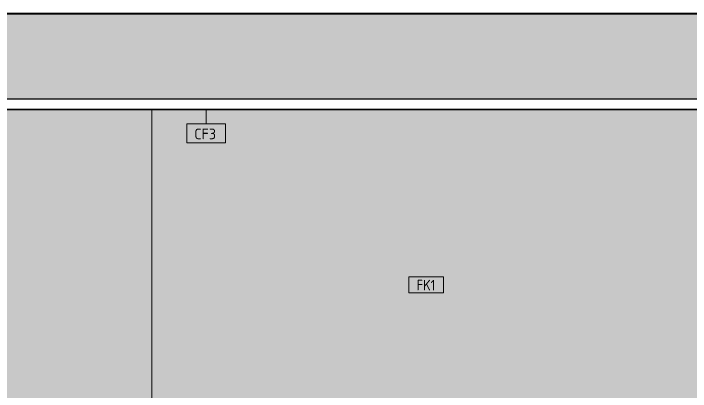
# Model space of a CAD drawing. Header units: millimetres. Extents: x 91786 to 132940, y -1987 to 10096.
# Drawn here: x 118297 to 121479, y 2125 to 3900 of the extents above; entities that cross this region are included whole.
import ezdxf

# ---------------------------------------------------------------- set-up
doc = ezdxf.new("R2010")
doc.units = ezdxf.units.MM
for name, color, linetype, lineweight, true_color in [('A-CLNG-FNSH-1', 7, 'Continuous', 30, 0x3c3c3c), ('A-FLOR-1', 7, 'Continuous', 9, 0x787878), ('A-FLOR-FNSH-1', 7, 'Continuous', 40, 0x3c3c3c)]:
    doc.layers.add(name, color=color, linetype=linetype, lineweight=lineweight, true_color=true_color)
for name, color, linetype, lineweight in [('A-CLNG-IDEN', 7, 'Continuous', 9), ('A-WALL-IDEN', 7, 'Continuous', 9), ('A-WALL-PATT', 7, 'Continuous', 9), ('I-WALL', 7, 'Continuous', 9)]:
    doc.layers.add(name, color=color, linetype=linetype, lineweight=lineweight)
doc.styles.add('GOST Common_1', font='GOST_Common.ttf', dxfattribs={"height": 50})
doc.styles.add('GOST Common_2', font='GOST_Common.ttf', dxfattribs={"width": 0.9, "height": 50})

# ---------------------------------------------------------------- blocks, each defined once
blk = doc.blocks.new('М_потолков - Марка_ Имя типа-25382930-Развертка 1_66-3')
at = {"layer": 'A-CLNG-IDEN'}
for p, q in [((-97594.4, 3381.9), (-97775.6, 3381.9)), ((-97775.6, 3381.9), (-97775.6, 3292.5)), ((-97594.4, 3292.5), (-97594.4, 3381.9)), ((-97775.6, 3292.5), (-97594.4, 3292.5))]:
    blk.add_line(p, q, dxfattribs=at)
blk = doc.blocks.new('М_стена_0001 - Типоразмер_без рамки-25382661-Развертка 1_66-3')
at = {"layer": 'A-WALL-IDEN'}
for p, q in [((-96569.6, 2663.1), (-96732.8, 2663.1)), ((-96732.8, 2663.1), (-96732.8, 2588.1)), ((-96569.6, 2588.1), (-96569.6, 2663.1)), ((-96732.8, 2588.1), (-96569.6, 2588.1))]:
    blk.add_line(p, q, dxfattribs=at)

msp = doc.modelspace()

# ---------------------------------------------------------------- hatches: boundary and pattern name
at = {"layer": 'A-FLOR-1'}
h = msp.add_hatch(dxfattribs=at)
h.set_pattern_fill('FP_16', color=256, style=0, pattern_type=2)
h.set_pattern_definition([(45, (216887.297, 0), (-14.25598, 14.25598), []), (45, (216901.553, 0), (-14.25598, 14.25598), [25.202, -5.04, 0.8382, -4.202])])
h.paths.add_polyline_path([(122112.5, 3900), (122112.5, 3900.1), (119202.5, 3900)])
at = {"layer": 'A-WALL-PATT'}
for points in [[(115839.8, 1800), (115839.8, 1806), (116177.3, 1806), (116177.3, 2100), (117227.3, 2100), (117227.3, 1806), (118946.3, 1806), (118946.3, 3450), (115828.3, 3450), (115828.3, 1800), (115838.3, 1800)], [(120581.9, 1806), (121526.3, 1806), (121526.3, 3450), (118946.3, 3450), (118946.3, 1806), (120555.4, 1806)]]:
    msp.add_hatch(color=256, dxfattribs=at).paths.add_polyline_path(points)
at = {"layer": 'I-WALL'}
h = msp.add_hatch(color=256, dxfattribs=at)
h.paths.add_polyline_path([(122597.3, -0.1), (122597.3, 0), (122577.3, -0.1)])
h.paths.add_polyline_path([(122597.3, 3470), (122597.3, 3900), (115807.3, 3900), (115807.3, 3470), (115827.3, 3470), (115827.3, 3500), (122577.3, 3500), (122577.3, 3470)])

# ---------------------------------------------------------------- linework, layer by layer
at = {"layer": 'A-CLNG-FNSH-1'}
for p, q in [((115827.3, 3500), (122577.3, 3500)), ((115827.3, 3451), (122577.3, 3451)), ((115828.3, 3450), (122576.3, 3450))]:
    msp.add_line(p, q, dxfattribs=at)
at = {"layer": 'A-CLNG-IDEN'}
msp.add_line((119202.3, 3450), (119202.3, 3381.9), dxfattribs=at)
at = {"layer": 'A-FLOR-FNSH-1'}
msp.add_line((115807.1, 3900), (122597.9, 3900), dxfattribs=at)
at = {"layer": 'I-WALL'}
msp.add_line((118946.3, 3450), (118946.3, 1806), dxfattribs=at)

# ---------------------------------------------------------------- block references
at = {"layer": 'A-CLNG-IDEN'}
msp.add_blockref('М_потолков - Марка_ Имя типа-25382930-Развертка 1_66-3', (216887.3, 0), dxfattribs=at)
at = {"layer": 'A-WALL-IDEN'}
msp.add_blockref('М_стена_0001 - Типоразмер_без рамки-25382661-Развертка 1_66-3', (216887.3, 0), dxfattribs=at)

# ---------------------------------------------------------------- texts
at = {"layer": 'A-CLNG-IDEN', "insert": (119146.6, 3359.8), "char_height": 50, "width": 130.274, "attachment_point": 1, "style": 'GOST Common_1'}
msp.add_mtext('CF3', dxfattribs=at)
at = {"layer": 'A-WALL-IDEN', "insert": (120191.2, 2649.5), "char_height": 50, "width": 111.835, "attachment_point": 1, "style": 'GOST Common_2'}
msp.add_mtext('FK1', dxfattribs=at)

doc.saveas('drawing.dxf')
